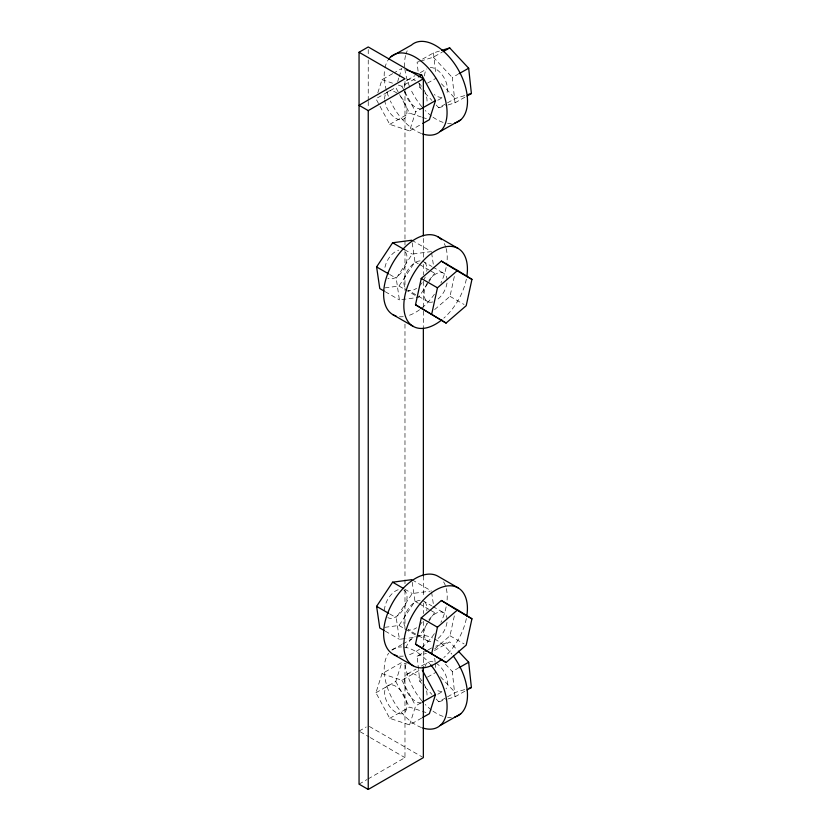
<?xml version="1.0" encoding="UTF-8"?>
<svg xmlns="http://www.w3.org/2000/svg" width="831" height="831" viewBox="0 0 831 831"><rect width="100%" height="100%" fill="white"/><g stroke="black" fill="none" stroke-linecap="round" stroke-linejoin="round"><path stroke-width="0.62" stroke-dasharray="4.16 3.12" d="M434.665 309.579L449.997 296.345L454.65 275.051M434.665 649.001L449.997 635.767L454.65 614.473M384.919 267.322L386.041 263.531A15.924 9.193 -60 0 1 398.714 250.162M377.835 92.781L382.011 79.683L393.032 73.44M397.675 81.542L398.807 77.979M399.192 76.784L401.851 68.454L394.133 72.816M421.234 116.974L409.558 113.109L395.774 87.494L375.934 98.733L389.718 124.349L409.579 130.914L415.656 111.863L422.262 108.113M421.701 718.036L409.579 724.902L389.718 718.337L375.934 692.732L382.011 673.681L401.851 662.442L406.525 663.99M375.934 692.732L395.774 681.493L401.851 662.442M409.579 724.902L415.656 705.851L422.262 702.112M427.653 283.714L418.595 297.373L399.399 299.898L396.221 278.26L412.238 254.089L430.157 251.741M384.898 287.89L398.973 286.041L414.991 261.879L411.999 241.509M428.349 282.665L434.613 273.212L434.239 270.667M404.52 638.644L399.399 639.319L396.221 617.682L412.238 593.521L430.157 591.163M384.898 627.322L398.973 625.463L414.991 601.301L411.812 579.664L431.434 590.997M427.653 623.136L418.595 636.795L405.798 638.478M428.349 622.087L434.613 612.634L434.239 610.089M359.054 731.114L366.201 726.99M359.054 784.142L366.897 779.623M368.019 778.969L404.977 757.633L404.977 662.878M422.564 59.084L433.491 52.893L440.44 50.764M420.59 61.11L433.335 57.194L442.071 52.249M407.439 79.953L414.97 75.694M420.341 72.64L426.791 68.994M398.371 85.094L401.872 86.247L416.196 78.135M421.546 89.312L419.832 87.473L422.013 86.237M427.466 83.142L436.202 78.187M448.054 104.935L455.014 102.805L452.293 77.512L457.756 74.416M389.718 124.349L409.558 113.109M437.802 100.25L442.102 97.819M436.192 105.018L438.778 107.781L446.424 103.449M447.514 102.836L455.159 98.505L465.599 95.305M455.014 102.805L464.841 97.237M409.579 130.914L421.701 124.048M392.087 650.06L401.757 644.576M402.838 643.963L411.438 639.091M421.546 683.311L419.832 681.462L417.11 656.168L426.937 650.6M428.027 649.987L433.491 646.892M434.436 650.569L449.716 641.906L457.476 650.216M407.439 673.941L416.04 669.069M421.421 666.026L427.872 662.369M382.011 673.681L401.872 680.246L420.6 669.63M419.832 681.462L422.013 680.225M427.466 677.13L436.202 672.186M448.054 698.933L455.014 696.793L452.293 671.5L457.756 668.404M389.718 718.337L409.558 707.098L421.234 710.962M437.802 694.249L442.102 691.808M436.192 699.006L438.778 701.78L446.424 697.448M447.514 696.825L455.159 692.493L465.599 689.294M455.014 696.793L464.841 691.226M419.426 61.463L417.11 62.18L418.19 72.297M438.778 107.781L446.891 105.288M435.808 646.175L449.716 641.906M417.11 656.168L426.386 653.322M438.778 701.78L446.891 699.287M382.011 79.683L392.523 83.162M422.408 117.358L427.082 118.906M422.408 711.346L425.908 712.51M411.812 240.242L431.434 251.564M404.604 249.684L412.238 254.089M422.73 261.204L431.715 266.387M432.837 267.042L442.944 272.869M414.991 261.879L418.263 263.77M419.354 264.393L429.16 270.065M430.25 270.688L434.613 273.212M449.997 296.345L464.041 304.458M389.677 274.479L396.221 278.26M428.308 301.923L408.104 290.258A16.319 9.421 -60 0 0 416.549 288.336M398.973 286.041L415.323 295.483M385.231 291.712L399.399 299.898M404.604 589.106L412.238 593.521M422.73 600.626L431.715 605.82M432.837 606.464L442.944 612.302M414.991 601.301L418.263 603.192M419.354 603.825L429.16 609.487M430.25 610.11L434.613 612.634M449.997 635.767L464.041 643.88M389.677 613.901L396.221 617.682M428.308 641.345L408.104 629.68A16.319 9.421 -60 0 0 416.549 627.758M398.973 625.463L415.323 634.905M385.231 631.134L399.399 639.319M369.338 726.45L422.252 756.989M360.176 731.758L369.13 736.931M370.252 737.575L404.977 757.633M433.335 57.194L452.293 77.512M441.375 83.734L455.159 98.505M424.994 93.01L431.891 100.395M445.406 664.114L452.293 671.5M440.513 676.798L455.159 692.493M424.994 686.998L431.891 694.384M401.872 86.247L404.271 90.704M404.863 91.815L415.656 111.863M401.872 680.246L415.656 705.851M395.774 681.493L409.558 707.098M431.621 252.842L433.304 264.3M431.621 592.264L433.491 604.999M433.491 52.893L435.797 74.395M419.416 83.671L419.832 87.473M434.706 658.277L435.122 662.068M435.257 663.325L435.797 668.384M423.353 238.435L423.353 257.901M423.353 264.393L423.353 274.781M423.353 281.273L423.353 309.828M423.353 311.126L423.353 326.697M423.353 575.914L423.353 596.679M423.353 603.171L423.353 613.548M423.353 621.339L423.353 649.894M423.353 651.192L423.353 665.475M404.977 81.376L404.977 87.868M404.977 89.166L404.977 239.733M404.977 241.032L404.977 244.927M404.977 251.409L404.977 290.351M404.977 324.1L404.977 578.511M404.977 579.809L404.977 583.694M404.977 590.187L404.977 629.129M368.237 49.559L368.237 54.753M368.237 59.936L368.237 100.177M368.237 101.475L368.237 107.968M384.732 100.229A15.924 9.079 60.5 0 0 402.422 119.654L404.52 118.542A15.924 9.079 60.5 0 0 400.23 96.012M384.66 99.055A15.924 9.079 60.5 0 1 387.08 92.054L389.168 90.943A15.924 9.079 60.5 0 1 397.436 93.425M451.316 123.58A44.978 25.647 60.5 0 1 447.597 123.424M443.1 122.396A44.978 25.647 60.5 0 1 432.432 116.766M431.424 116.008A44.978 25.647 60.5 0 1 425.223 110.492M421.878 106.825A44.978 25.647 60.5 0 1 410.784 89.353M409.745 86.995A44.978 25.647 60.5 0 1 404.811 68.163M404.707 66.916A44.978 25.647 60.5 0 1 405.663 55.075M405.995 53.942A44.978 25.647 60.5 0 1 407.211 50.805M441.915 97.372A16.319 9.307 60.5 0 1 434.249 94.547M424.651 75.943A16.319 9.307 60.5 0 1 426.095 70.116M430.209 67.602A16.319 9.307 60.5 0 1 444.003 77.647A16.319 9.307 60.5 0 1 446.029 94.859M421.483 108.944A16.319 9.307 60.5 0 1 404.655 91.202M404.219 87.515A16.319 9.307 60.5 0 1 415.458 80.659M418.419 82.809A16.319 9.307 60.5 0 1 421.182 85.728M424.09 90.143A16.319 9.307 60.5 0 1 426.698 103.854M421.514 133.562A44.978 25.647 60.5 0 1 390.352 100.925M388.357 96.178A44.978 25.647 60.5 0 1 386.716 91.379M386.373 90.195A44.978 25.647 60.5 0 1 384.524 70.24M384.95 67.81A44.978 25.647 60.5 0 1 387.984 60.216M405.549 252.271A15.924 9.193 -60 0 1 406.671 261.485L405.549 265.276A15.924 9.193 -60 0 1 387.838 278.198M428.9 280.452A16.319 9.421 -60 0 1 447.109 279.465M447.005 282.997A16.319 9.421 -60 0 1 436.763 300.001M432.764 301.954A16.319 9.421 -60 0 1 424.361 296.792A16.319 9.421 -60 0 1 428.308 281.325M424.797 262.554A16.319 9.421 -60 0 1 426.802 271.322M425.212 277.107A16.319 9.421 -60 0 1 424.34 279.029M422.138 282.675A16.319 9.421 -60 0 1 420.174 285.116M404.624 286.664A16.319 9.421 -60 0 1 407.533 270.563A16.319 9.421 -60 0 1 420.174 260.851M466.347 279.164A44.978 25.969 -60 0 1 443.858 318.117M444.232 243.566A44.978 25.969 -60 0 1 445.748 247.191M446.133 248.49A44.978 25.969 -60 0 1 446.611 264.902M446.133 267.499A44.978 25.969 -60 0 1 440.929 282.935M434.405 294.226A44.978 25.969 -60 0 1 420.6 308.966M419.572 309.745A44.978 25.969 -60 0 1 407.19 315.957M403.243 316.684A44.978 25.969 -60 0 1 399.514 316.715M403.762 590.031A15.924 9.193 -60 0 1 406.671 600.917L405.549 604.698A15.924 9.193 -60 0 1 387.838 617.62M384.535 610.328A15.924 9.193 -60 0 1 384.919 606.744L386.041 602.953A15.924 9.193 -60 0 1 398.714 589.584M428.9 619.874A16.319 9.421 -60 0 1 447.109 618.887M447.005 622.419A16.319 9.421 -60 0 1 436.763 639.423M430.863 641.709A16.319 9.421 -60 0 1 426.708 623.53M424.797 601.976A16.319 9.421 -60 0 1 426.802 610.754M422.138 622.097A16.319 9.421 -60 0 1 420.174 624.538M404.624 626.086A16.319 9.421 -60 0 1 407.533 609.985A16.319 9.421 -60 0 1 420.174 600.273M466.347 618.596A44.978 25.969 -60 0 1 443.858 657.539M443.619 581.908A44.978 25.969 -60 0 1 446.611 604.324M446.133 606.921A44.978 25.969 -60 0 1 440.929 622.357M434.405 633.648A44.978 25.969 -60 0 1 420.6 648.388M419.572 649.167A44.978 25.969 -60 0 1 407.19 655.379M403.243 656.106A44.978 25.969 -60 0 1 399.514 656.137M451.316 717.579A44.978 25.647 60.5 0 1 447.597 717.423M443.1 716.384A44.978 25.647 60.5 0 1 432.432 710.754M431.424 710.006A44.978 25.647 60.5 0 1 425.223 704.491M421.878 700.824A44.978 25.647 60.5 0 1 404.811 662.151M405.995 647.931A44.978 25.647 60.5 0 1 415.22 636.691M417.339 635.933A44.978 25.647 60.5 0 1 432.484 637.938M434.53 638.956A44.978 25.647 60.5 0 1 451.856 654.122M421.514 727.561A44.978 25.647 60.5 0 1 389.832 693.771A44.978 25.647 60.5 0 1 388.669 653.218M391.879 649.956A44.978 25.647 60.5 0 1 401.591 646.933M404.095 647.11A44.978 25.647 60.5 0 1 429.814 663.72M441.915 691.361A16.319 9.307 60.5 0 1 436.233 689.886M424.994 666.691A16.319 9.307 60.5 0 1 432.941 661.84M435.88 663.076A16.319 9.307 60.5 0 1 446.029 688.857M421.483 702.943A16.319 9.307 60.5 0 1 404.219 681.503A16.319 9.307 60.5 0 1 421.182 679.716M424.09 684.131A16.319 9.307 60.5 0 1 426.698 697.853M389.168 684.931L387.08 686.053A15.924 9.079 60.5 0 0 387.786 703.577A15.924 9.079 60.5 0 0 402.422 713.652L404.52 712.531A15.924 9.079 60.5 0 0 403.804 695.007A15.924 9.079 60.5 0 0 389.168 684.931"/><path stroke-width="1.25" d="M415.51 304.759L421.255 278.447L441.375 261.09L457.58 270.449L471.946 279.393L466.201 305.704L446.081 323.062L415.51 304.759L446.081 323.062M431.715 314.118L437.459 287.806L457.58 270.449M415.51 644.181L421.255 617.88L441.375 600.512L457.58 609.871L471.946 618.815L466.201 645.126L446.081 662.484L415.51 644.181L446.081 662.484M431.715 653.54L437.459 627.228L457.58 609.871M406.525 69.991L421.701 75.019L435.486 100.624L429.409 119.674L422.802 123.424M422.304 670.118L435.486 694.623L429.409 713.663L422.802 717.413M384.14 291.089L379.777 288.565L376.599 266.928L392.616 242.766L411.812 240.242M384.14 630.511L379.777 627.987L376.599 606.35L392.616 582.188L411.812 579.664M423.353 666.774L423.353 757.633L368.237 789.45L359.054 784.142L359.054 52.26L368.237 46.962L423.353 78.779L423.353 235.838M359.054 52.26L404.977 78.779L359.054 105.298L368.237 110.606L423.353 78.779M391.006 56.674L411.438 45.103A44.978 25.647 60.5 0 1 458.681 70.396A44.978 25.647 60.5 0 1 454.775 123.04M443.172 51.626L449.716 47.918L468.674 68.225L471.395 93.519L467.022 96.001M418.398 76.888L421.701 75.019M458.847 73.793L468.674 68.225M422.262 108.113L435.486 100.624M440.253 131.454L460.686 119.882M458.847 667.792L468.674 662.224L458.338 651.14M422.262 702.112L435.486 694.623M467.022 689.99L471.395 687.517L468.674 662.224M440.253 725.442L460.686 713.871M441.604 50.411L449.716 47.918M467.915 94.589L471.395 93.519M469.068 688.224L471.395 687.517M437.906 236.783L458.11 248.448M455.741 270.033L471.946 279.393M392.616 242.766L404.604 249.684M421.255 278.447L437.459 287.806M376.599 266.928L388.596 273.846M392.928 314.679L413.142 326.344M458.11 587.87L437.906 576.205A44.978 25.969 -60 0 0 392.928 602.174A44.978 25.969 -60 0 0 392.928 654.101L413.142 665.776M457.902 610.712L471.946 618.815M392.616 582.188L403.513 588.483M421.255 617.88L437.459 627.228M376.599 606.35L388.596 613.278M441.375 261.09L454.713 269.4M441.375 600.512L455.741 609.466M423.353 327.996L423.353 575.914M368.237 110.606L368.237 789.45M388.669 59.23A44.978 25.647 60.5 0 1 441.084 87.587A44.978 25.647 60.5 0 1 422.678 133.968M441.843 319.831A44.978 25.969 -60 0 1 403.897 308.124A44.978 25.969 -60 0 1 437.708 249.549A44.978 25.969 -60 0 1 466.814 276.567M396.055 316.04A44.978 25.969 -60 0 1 393.427 261.9A44.978 25.969 -60 0 1 441.469 239.629M441.843 659.253A44.978 25.969 -60 0 1 403.897 647.546A44.978 25.969 -60 0 1 437.708 588.982A44.978 25.969 -60 0 1 466.814 615.989M397.187 655.773A44.978 25.969 -60 0 1 393.925 654.631M453.414 656.178A44.978 25.647 60.5 0 1 454.775 717.028M430.624 664.696A44.978 25.647 60.5 0 1 446.798 711.45A44.978 25.647 60.5 0 1 422.678 727.956"/></g></svg>
